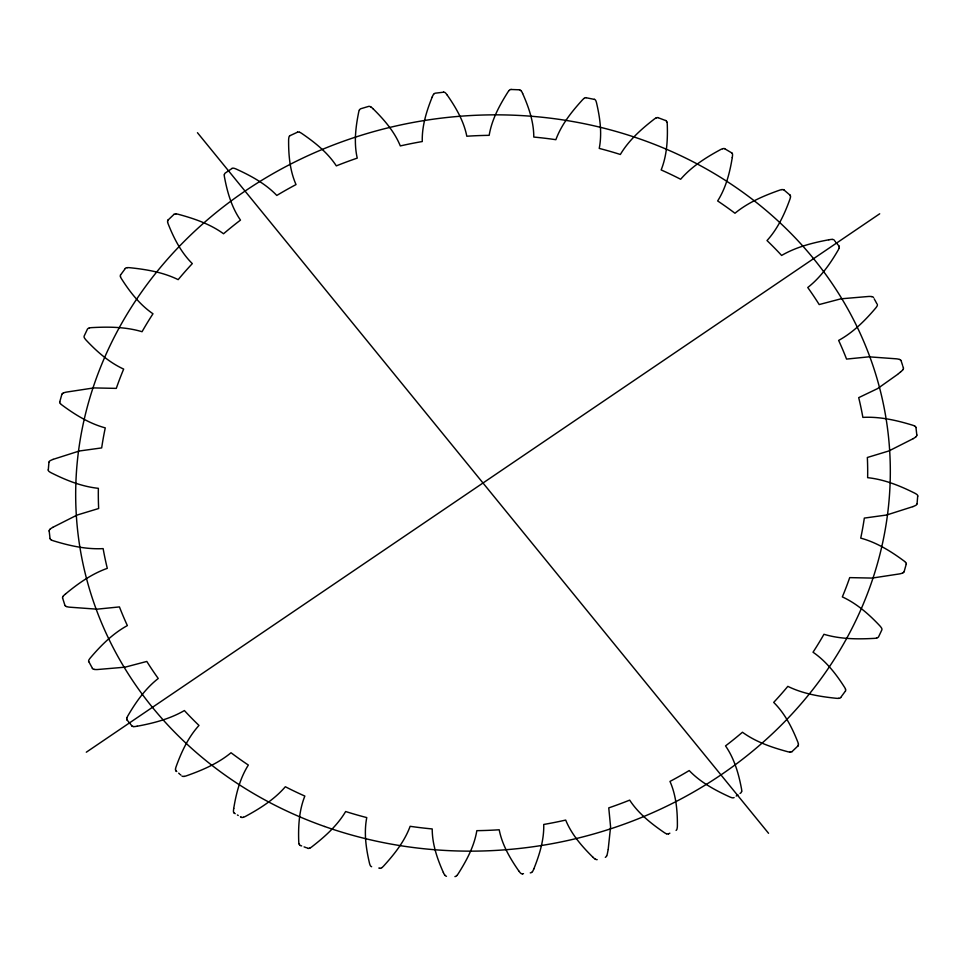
<?xml version="1.0" encoding="UTF-8"?>
<svg xmlns="http://www.w3.org/2000/svg" width="966" height="966" viewBox="0 0 966 966"><rect width="100%" height="100%" fill="white"/><g stroke="black" fill="none" stroke-linecap="round" stroke-linejoin="round"><path stroke-width="1.45" d="M48.3 469.911L48.928 462.34M917.7 496.089L917.072 503.66M233.724 808.506C236.151 793.388 240.087 778.113 248.347 765.048A385.519 346.794 -8.6 0 1 231.031 752.755C218.244 763.321 202.763 770.011 187.259 775.517A18.076 16.253 -8.6 0 1 184.047 776.447M732.276 157.494C729.849 172.612 725.913 187.887 717.653 200.952A385.519 346.794 -8.6 0 1 734.969 213.244C747.756 202.679 763.237 195.989 778.741 190.483A18.076 16.253 -8.6 0 1 781.953 189.553M608.182 849.44L610.584 826.836L608.761 807.878A385.519 346.794 -8.6 0 0 629.675 800.126C638.26 813.3 650.806 823.31 663.63 832.137A18.076 16.253 -8.6 0 0 666.371 833.767M608.085 849.935L607.517 852.93A18.076 16.253 -8.6 0 1 606.708 855.876M59.783 401.784L61.86 394.37M906.217 564.216L904.14 571.63M432.164 97.119C426.513 111.223 421.828 126.196 422.275 141.543A385.519 346.794 -8.6 0 0 400.31 145.926C394.466 131.605 384.094 119.675 373.214 108.904M533.836 868.881C539.487 854.777 544.172 839.804 543.725 824.457A385.519 346.794 -8.6 0 0 565.69 820.074C571.534 834.395 581.906 846.325 592.786 857.096M120.593 274.912L125.326 268.512M845.407 691.088L840.674 697.488M168.072 220.031L173.928 214.44M797.928 745.969L792.072 751.56M65.471 594.018C78.053 583.524 91.746 573.864 107.298 568.346A385.519 346.794 -8.6 0 1 103.133 548.616C86.542 549.509 70.059 545.862 54.277 541.069A18.076 16.253 -8.6 0 1 51.222 539.934M900.529 371.982L898.018 374.047M897.607 374.397L877.599 388.586L858.702 397.654A385.519 346.794 -8.6 0 1 862.867 417.384C879.458 416.491 895.941 420.138 911.723 424.931A18.076 16.253 -8.6 0 1 914.778 426.066M740.041 793.436L740.886 792.857A2.91 2.608 -8.6 0 0 741.622 791.142M86.3 752.212L879.7 213.788M737.915 794.897L736.201 796.044M231.937 168.519L225.114 173.143A2.91 2.608 -8.6 0 0 224.378 174.858M52.744 527.364L77.111 515.047L98.653 508.514A385.519 346.794 -8.6 0 1 98.363 488.325C82.038 486.623 66.545 480.44 51.959 473.183A18.076 16.253 -8.6 0 1 49.194 471.577A2.91 2.608 -8.6 0 1 48.179 469.947M913.256 438.636L888.889 450.953L867.347 457.486A385.519 346.794 -8.6 0 1 867.637 477.675C883.962 479.377 899.455 485.56 914.041 492.817A18.076 16.253 -8.6 0 1 916.806 494.423A2.91 2.608 -8.6 0 1 917.821 496.053M289.993 135.675L297.564 132.161M669.861 833.187L668.436 833.839M53.094 459.369L79.321 451.001L101.672 447.91A385.519 346.794 -8.6 0 1 105.27 427.878C89.681 423.651 75.662 415.09 62.742 405.587A18.076 16.253 -8.6 0 1 60.339 403.571M912.906 506.631L886.679 514.999L864.328 518.09A385.519 346.794 -8.6 0 1 860.73 538.122C876.319 542.349 890.338 550.91 903.258 560.413A18.076 16.253 -8.6 0 1 905.661 562.429M828.864 239.773C812.539 242.804 796.081 247.03 781.615 255.447A385.519 346.794 -8.6 0 0 767.016 240.558C777.594 228.942 784.404 214.452 789.705 199.817A18.076 16.253 -8.6 0 0 790.538 196.871M137.136 726.227C153.461 723.196 169.919 718.97 184.385 710.553A385.519 346.794 -8.6 0 0 198.984 725.442C188.406 737.058 181.596 751.548 176.295 766.183A18.076 16.253 -8.6 0 0 175.462 769.129M530.274 872.866L530.793 872.805A2.91 2.608 -8.6 0 0 532.375 871.622M523.487 873.687L522.437 873.795M443.563 92.205L435.207 93.195A2.91 2.608 -8.6 0 0 433.625 94.378M511.111 89.488L519.491 89.814M586.169 97.747L594.307 99.377M379.831 868.253L378.805 868.06M658.1 117.695L665.755 120.593M307.9 848.305L306.947 847.943M305.981 847.593L304.073 846.868M301.682 845.95L300.245 845.407M724.693 148.752L731.636 152.821M241.307 817.248L240.425 816.741M238.252 815.473L237.382 814.966M235.221 813.686L234.364 813.179M783.957 189.964L789.971 195.084M180.908 775.082L180.159 774.442M179.398 773.802L178.65 773.162M176.778 771.556L176.029 770.916M131.931 725.925L127.029 719.899M834.684 240.824L835.312 241.572M835.928 242.333L836.544 243.082M197.45 132.704L768.55 833.296M837.148 243.83L837.763 244.591M838.367 245.34L838.971 246.101M447.379 95.308C456.012 107.721 463.873 121.233 466.807 136.23A385.519 346.794 -8.6 0 1 489.17 135.337C491.706 119.977 499.168 105.946 507.379 92.905A18.076 16.253 -8.6 0 1 509.251 90.345M518.621 870.692C509.988 858.279 502.127 844.767 499.193 829.77A385.519 346.794 -8.6 0 1 476.83 830.663C474.294 846.023 466.832 860.054 458.621 873.095A18.076 16.253 -8.6 0 1 456.749 875.655M92.482 668.424L88.836 661.698M874.206 298.832L874.677 299.677M875.136 300.511L876.717 303.457M522.642 93.497C528.74 107.214 533.812 121.885 533.787 137.063A385.519 346.794 -8.6 0 1 555.861 139.696C561.331 124.831 571.329 112.153 581.858 100.536A18.076 16.253 -8.6 0 1 584.176 98.303M443.358 872.503C437.26 858.786 432.188 844.115 432.213 828.937A385.519 346.794 -8.6 0 1 410.139 826.304C404.669 841.169 394.671 853.847 384.142 865.464A18.076 16.253 -8.6 0 1 381.824 867.697M901.097 360.704L901.821 362.962M64.903 605.296L62.621 598.051M902.111 363.868L902.546 365.22M902.824 366.126L903.379 367.949M915.973 427.552L916.819 435.074M50.027 538.448L49.181 530.926M798.327 744.17A2.91 2.608 -8.6 0 1 798.037 746.018M798.447 744.146A18.076 16.253 -8.6 0 0 797.493 741.272C791.866 727.132 784.621 713.198 773.694 702.391A385.519 346.794 -8.6 0 0 787.833 686.355C802.649 693.648 819.192 696.498 835.493 698.213A18.076 16.253 -8.6 0 0 838.814 698.358M840.758 697.573A2.91 2.608 -8.6 0 1 838.814 698.249M845.455 689.265A2.91 2.608 -8.6 0 1 845.516 691.113M845.564 689.217A18.076 16.253 -8.6 0 0 844.079 686.56C835.747 673.531 825.882 661.046 813.022 652.219A385.519 346.794 -8.6 0 0 823.95 634.288C839.937 639.081 856.878 639.311 873.421 638.417A18.076 16.253 -8.6 0 0 876.742 638.043M876.73 637.934A2.91 2.608 -8.6 0 0 878.517 636.968L881.861 629.88A2.91 2.608 -8.6 0 0 881.572 628.093A18.076 16.253 -8.6 0 0 879.688 625.666C868.905 614.195 856.745 603.533 842.34 596.903A385.519 346.794 -8.6 0 0 849.706 577.62L872.189 578.079L899.491 573.913A18.076 16.253 -8.6 0 0 902.703 573.007M904.248 571.679A2.91 2.608 -8.6 0 1 902.667 572.91M905.577 562.502A2.91 2.608 -8.6 0 1 906.337 564.216M912.894 506.607A18.076 16.253 -8.6 0 0 915.925 505.242A2.91 2.608 -8.6 0 0 917.193 503.697M915.973 436.801A18.076 16.253 -8.6 0 1 913.244 438.612M916.939 435.086A2.91 2.608 -8.6 0 1 915.901 436.729M914.717 426.163A2.91 2.608 -8.6 0 1 916.094 427.503M902.872 369.773A18.076 16.253 -8.6 0 1 900.517 371.97M903.5 367.937A2.91 2.608 -8.6 0 1 902.787 369.7M899.587 359.545A2.91 2.608 -8.6 0 1 901.206 360.644M899.624 359.437A18.076 16.253 -8.6 0 0 896.376 358.821L869.002 356.828L846.554 359.086A385.519 346.794 -8.6 0 0 838.633 340.418C852.893 332.618 864.655 320.99 875.124 308.709A18.076 16.253 -8.6 0 0 877.019 306.174A2.91 2.608 -8.6 0 0 877.285 304.278M871.791 296.671A2.91 2.608 -8.6 0 1 873.614 297.504M871.815 296.574A18.076 16.253 -8.6 0 0 868.482 296.477L840.975 298.82L819.192 304.556A385.519 346.794 -8.6 0 0 807.757 287.518C820.351 277.665 829.794 264.418 837.8 250.737A18.076 16.253 -8.6 0 0 839.188 247.948M839.092 246.052A2.91 2.608 -8.6 0 1 839.08 247.912M832.197 239.471A2.91 2.608 -8.6 0 1 834.153 239.991M828.876 239.797A18.076 16.253 -8.6 0 1 832.185 239.363M790.079 195.023A2.91 2.608 -8.6 0 1 790.417 196.847M781.977 189.662A2.91 2.608 -8.6 0 1 784.018 189.867M732.252 157.494A18.076 16.253 -8.6 0 0 732.542 154.475A2.91 2.608 -8.6 0 0 731.733 152.749M722.677 148.764A2.91 2.608 -8.6 0 1 724.742 148.643M722.64 148.667A18.076 16.253 -8.6 0 0 719.646 150.092C705.385 157.856 691.354 166.84 680.656 179.253A385.519 346.794 -8.6 0 0 661.155 169.931C666.842 155.755 667.784 140.179 667.289 125.073A18.076 16.253 -8.6 0 0 666.963 122.078M665.828 120.508A2.91 2.608 -8.6 0 1 666.854 122.09M656.095 118.021A2.91 2.608 -8.6 0 1 658.112 117.586M656.035 117.937A18.076 16.253 -8.6 0 0 653.354 119.808C640.76 129.625 628.564 140.625 620.353 154.475A385.519 346.794 -8.6 0 0 599.234 148.414C602.168 133.525 600.055 118.154 596.686 103.519A18.076 16.253 -8.6 0 0 595.793 100.633A2.91 2.608 -8.6 0 0 594.368 99.281M584.261 98.375A2.91 2.608 -8.6 0 1 586.169 97.626M521.205 90.816A18.076 16.253 -8.6 0 1 522.618 93.509M519.527 89.705A2.91 2.608 -8.6 0 1 521.097 90.864M509.348 90.418A2.91 2.608 -8.6 0 1 511.086 89.379M447.367 95.32A18.076 16.253 -8.6 0 0 445.447 92.905A2.91 2.608 -8.6 0 0 443.575 92.096M432.188 97.131A18.076 16.253 -8.6 0 1 433.517 94.33M370.835 106.852A18.076 16.253 -8.6 0 1 373.19 108.916M370.751 106.936A2.91 2.608 -8.6 0 0 368.819 106.345L360.741 108.747A2.91 2.608 -8.6 0 0 359.412 110.148M359.292 110.124A18.076 16.253 -8.6 0 0 358.507 113.07C355.548 127.826 353.87 143.294 357.239 158.122A385.519 346.794 -8.6 0 0 336.325 165.874C327.74 152.7 315.194 142.69 302.37 133.863A18.076 16.253 -8.6 0 0 299.629 132.233M297.54 132.052A2.91 2.608 -8.6 0 1 299.569 132.33M289.921 135.59A2.91 2.608 -8.6 0 0 288.943 137.257A18.076 16.253 -8.6 0 0 288.617 140.251C288.508 155.26 289.885 170.716 296.019 184.578A385.519 346.794 -8.6 0 0 276.795 195.446C265.747 183.878 251.426 176.066 237.032 169.436A18.076 16.253 -8.6 0 0 233.989 168.265A2.91 2.608 -8.6 0 0 231.888 168.422M224.257 174.87A18.076 16.253 -8.6 0 0 224.631 177.853C227.421 192.657 231.804 207.593 240.474 220.103A385.519 346.794 -8.6 0 0 223.544 233.76C210.383 224.172 194.721 218.775 179.157 214.524A18.076 16.253 -8.6 0 0 175.921 213.86M173.868 214.343A2.91 2.608 -8.6 0 1 175.897 213.969M167.673 221.83A2.91 2.608 -8.6 0 1 167.963 219.982M167.553 221.854A18.076 16.253 -8.6 0 0 168.507 224.728C174.134 238.868 181.379 252.802 192.306 263.609A385.519 346.794 -8.6 0 0 178.167 279.645C163.351 272.352 146.808 269.502 130.507 267.787A18.076 16.253 -8.6 0 0 127.186 267.642M125.242 268.427A2.91 2.608 -8.6 0 1 127.186 267.751M120.545 276.735A2.91 2.608 -8.6 0 1 120.484 274.887M120.436 276.783A18.076 16.253 -8.6 0 0 121.921 279.44C130.253 292.469 140.118 304.954 152.978 313.781A385.519 346.794 -8.6 0 0 142.05 331.712C126.063 326.919 109.122 326.689 92.579 327.583A18.076 16.253 -8.6 0 0 89.258 327.957M89.27 328.066A2.91 2.608 -8.6 0 0 87.483 329.032L84.139 336.12A2.91 2.608 -8.6 0 0 84.428 337.907A18.076 16.253 -8.6 0 0 86.312 340.334C97.095 351.805 109.255 362.467 123.66 369.097A385.519 346.794 -8.6 0 0 116.294 388.38L93.811 387.921L66.509 392.087A18.076 16.253 -8.6 0 0 63.297 392.993M61.752 394.321A2.91 2.608 -8.6 0 1 63.333 393.09M60.423 403.498A2.91 2.608 -8.6 0 1 59.663 401.784M53.106 459.393A18.076 16.253 -8.6 0 0 50.075 460.758A2.91 2.608 -8.6 0 0 48.807 462.303M50.027 529.199A18.076 16.253 -8.6 0 1 52.756 527.388M49.061 530.914A2.91 2.608 -8.6 0 1 50.099 529.271M51.283 539.837A2.91 2.608 -8.6 0 1 49.906 538.497M63.128 596.227A18.076 16.253 -8.6 0 1 65.483 594.03M62.5 598.063A2.91 2.608 -8.6 0 1 63.213 596.3M66.412 606.455A2.91 2.608 -8.6 0 1 64.794 605.356M66.376 606.563A18.076 16.253 -8.6 0 0 69.624 607.179L96.998 609.172L119.446 606.914A385.519 346.794 -8.6 0 0 127.367 625.582C113.107 633.382 101.345 645.01 90.876 657.291A18.076 16.253 -8.6 0 0 88.981 659.826A2.91 2.608 -8.6 0 0 88.715 661.722M94.209 669.329A2.91 2.608 -8.6 0 1 92.386 668.496M94.185 669.426A18.076 16.253 -8.6 0 0 97.518 669.523L125.025 667.18L146.808 661.444A385.519 346.794 -8.6 0 0 158.243 678.482C145.649 688.335 136.206 701.582 128.2 715.263A18.076 16.253 -8.6 0 0 126.812 718.052M126.908 719.948A2.91 2.608 -8.6 0 1 126.92 718.088M133.803 726.529A2.91 2.608 -8.6 0 1 131.847 726.009M137.124 726.203A18.076 16.253 -8.6 0 1 133.815 726.637M175.921 770.977A2.91 2.608 -8.6 0 1 175.583 769.153M184.023 776.338A2.91 2.608 -8.6 0 1 181.982 776.133M233.748 808.506A18.076 16.253 -8.6 0 0 233.458 811.525A2.91 2.608 -8.6 0 0 234.267 813.251M243.323 817.236A2.91 2.608 -8.6 0 1 241.259 817.357M243.36 817.333A18.076 16.253 -8.6 0 0 246.354 815.908C260.615 808.144 274.646 799.16 285.344 786.747A385.519 346.794 -8.6 0 0 304.845 796.069C299.158 810.245 298.216 825.821 298.711 840.927A18.076 16.253 -8.6 0 0 299.037 843.922M300.172 845.492A2.91 2.608 -8.6 0 1 299.146 843.91M309.905 847.979A2.91 2.608 -8.6 0 1 307.888 848.414M309.965 848.063A18.076 16.253 -8.6 0 0 312.646 846.192C325.24 836.375 337.436 825.375 345.647 811.525A385.519 346.794 -8.6 0 0 366.766 817.586C363.832 832.475 365.945 847.846 369.314 862.481A18.076 16.253 -8.6 0 0 370.207 865.367A2.91 2.608 -8.6 0 0 371.632 866.719M381.739 867.625A2.91 2.608 -8.6 0 1 379.831 868.374M444.795 875.184A18.076 16.253 -8.6 0 1 443.382 872.491M446.473 876.295A2.91 2.608 -8.6 0 1 444.903 875.136M456.652 875.582A2.91 2.608 -8.6 0 1 454.914 876.621M518.633 870.68A18.076 16.253 -8.6 0 0 520.553 873.095A2.91 2.608 -8.6 0 0 522.425 873.904M533.812 868.869A18.076 16.253 -8.6 0 1 532.483 871.67M595.165 859.148A18.076 16.253 -8.6 0 1 592.81 857.083M597.181 859.655A2.91 2.608 -8.6 0 1 595.249 859.064M606.588 855.852A2.91 2.608 -8.6 0 1 605.32 857.349M668.46 833.948A2.91 2.608 -8.6 0 1 666.431 833.67M676.079 830.41A2.91 2.608 -8.6 0 0 677.057 828.743A18.076 16.253 -8.6 0 0 677.383 825.749C677.492 810.74 676.115 795.284 669.981 781.422A385.519 346.794 -8.6 0 0 689.205 770.554C700.253 782.122 714.574 789.934 728.968 796.564A18.076 16.253 -8.6 0 0 732.011 797.735A2.91 2.608 -8.6 0 0 734.112 797.578M741.743 791.13A18.076 16.253 -8.6 0 0 741.369 788.147C738.579 773.343 734.196 758.407 725.526 745.897A385.519 346.794 -8.6 0 0 742.456 732.24C755.617 741.828 771.279 747.225 786.843 751.476A18.076 16.253 -8.6 0 0 790.079 752.14M792.132 751.657A2.91 2.608 -8.6 0 1 790.103 752.031M324.576 826.485A408.195 367.189 -8.6 0 0 887.186 425.994A408.195 367.189 -8.6 0 0 237.238 196.509A408.195 367.189 -8.6 0 0 324.576 826.485"/></g></svg>
